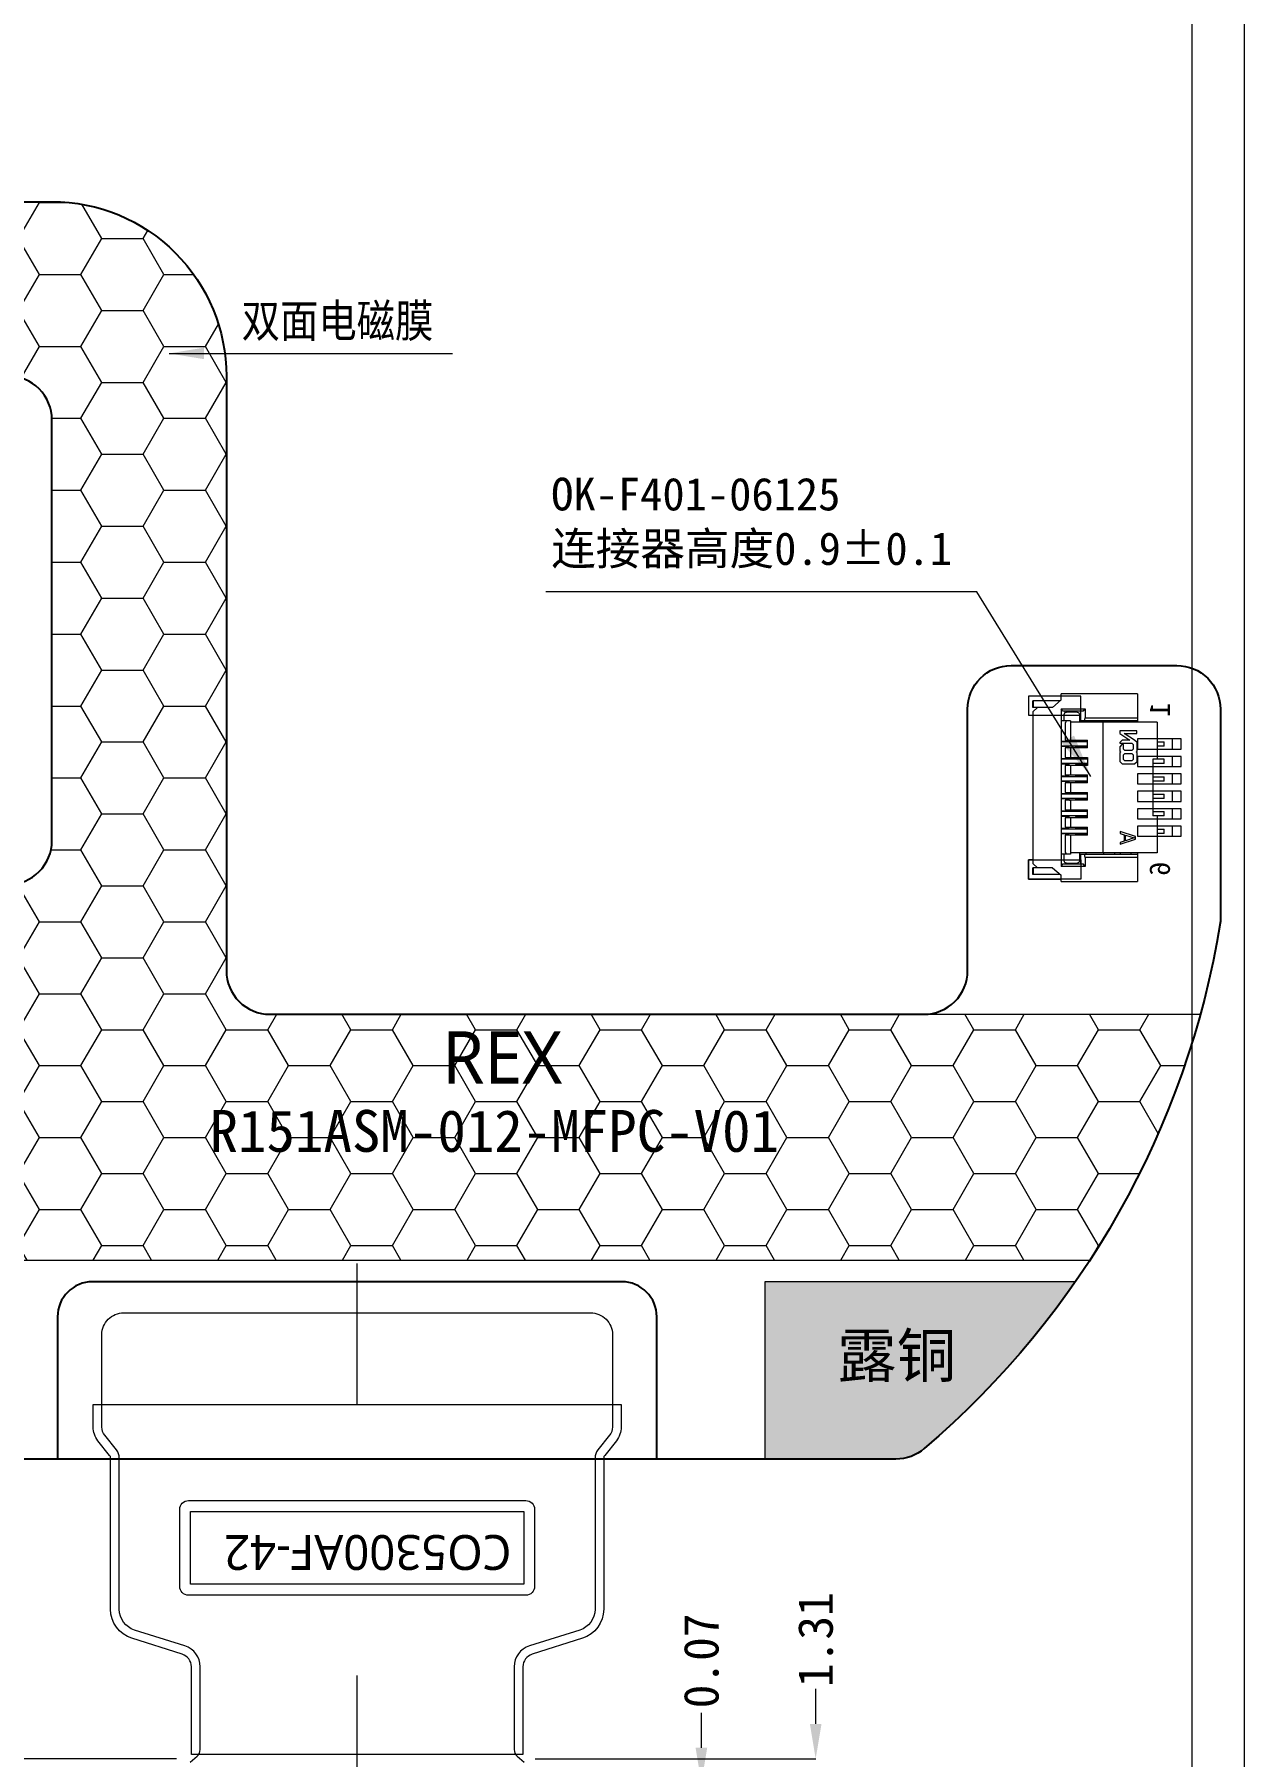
# Model space of a CAD drawing. Header units: millimetres. Extents: x -19 to 3409, y 490 to 920.
# Drawn here: x 2446.72 to 2474.47, y 788.34 to 827.84 of the extents above; entities that cross this region are included whole.
import ezdxf
from ezdxf.lldxf.tags import DXFTag

# ---------------------------------------------------------------- set-up
doc = ezdxf.new("R2010")
doc.units = ezdxf.units.MM
doc.layers.get('0').update_dxf_attribs({"lineweight": 5})
doc.layers.get('Defpoints').update_dxf_attribs({"lineweight": 5})
for name, color, linetype, lineweight in [('COF', 4, 'Continuous', 5), ('COF-IC', 2, 'Continuous', 5), ('DIM', 3, 'Continuous', 5), ('EMI', 5, 'Continuous', 5), ('Encap', 210, 'Continuous', 5), ('FPC', 50, 'Continuous', 5), ('Main-FPC', 2, 'Continuous', 5), ('MFPC', 50, 'Continuous', 5)]:
    doc.layers.add(name, color=color, linetype=linetype, lineweight=lineweight)
doc.styles.add('MtXpl_', font='')
doc.styles.add('TITLE', font='isocp.shx', dxfattribs={"bigfont": 'gbcbig.shx'})
doc.styles.add('宋体', font='')
doc.styles.add('汉字', font='')
doc.styles.get('MtXpl_').set_extended_font_data('Microsoft YaHei')
doc.styles.get('宋体').set_extended_font_data('SimSun')
doc.styles.get('汉字').set_extended_font_data('SimSun')
tags = doc.linetypes.add('CENTER', pattern=[0.6, 0.375, -0.075, 0.075, -0.075]).pattern_tags.tags
tags[10:11] = [DXFTag(74, 4), DXFTag(75, 0), DXFTag(340, '0'), DXFTag(46, 1.0), DXFTag(50, 0.0), DXFTag(44, 0.0), DXFTag(45, 0.0)]
tags[8:9] = [DXFTag(74, 4), DXFTag(75, 0), DXFTag(340, '0'), DXFTag(46, 1.0), DXFTag(50, 0.0), DXFTag(44, 0.0), DXFTag(45, 0.0)]
tags[6:7] = [DXFTag(74, 4), DXFTag(75, 0), DXFTag(340, '0'), DXFTag(46, 1.0), DXFTag(50, 0.0), DXFTag(44, 0.0), DXFTag(45, 0.0)]
tags[4:5] = [DXFTag(74, 4), DXFTag(75, 0), DXFTag(340, '0'), DXFTag(46, 1.0), DXFTag(50, 0.0), DXFTag(44, 0.0), DXFTag(45, 0.0)]
doc.dimstyles.new('DIM', dxfattribs={"dimtxt": 0.8, "dimasz": 0.8, "dimexe": 0, "dimexo": 0.5, "dimgap": 0.11, "dimtad": 0, "dimzin": 1, "dimdsep": 46, "dimtxsty": '汉字', "dimcen": 0, "dimclrd": 256, "dimclre": 256, "dimclrt": 256, "dimadec": 0, "dimazin": 0, "dimtm": 1e-09, "dimtfac": 1, "dimtofl": 0, "dimtmove": 0, "dimatfit": 3, "dimfxl": 0, "dimlwd": 5, "dimlwe": 5, "dimarcsym": 0})
doc.dimstyles.new('ISO-25$7', dxfattribs={"dimscale": 0.5, "dimtxt": 2.5, "dimasz": 2, "dimexe": 0.65, "dimexo": 0, "dimtad": 0, "dimdsep": 46, "dimtxsty": 'TITLE', "dimcen": 1.6, "dimclrd": 7, "dimclre": 73, "dimclrt": 7, "dimazin": 0, "dimtfac": 1, "dimtofl": 0, "dimtmove": 0, "dimatfit": 0, "dimfxl": 0, "dimtolj": 1, "dimlwd": 9, "dimlwe": 9, "dimarcsym": 0})

# ---------------------------------------------------------------- blocks, each defined once
blk = doc.blocks.new('*D2')
at = {"layer": 'Defpoints', "color": 0, "lineweight": 5, "transparency": 16777216}
for p in [(2457.697, 788.292), (2464.634, 788.292), (2454.118, 786.982)]:
    blk.add_point(p, dxfattribs=at)
at = {"layer": 'DIM', "lineweight": 5, "transparency": 16777216}
for p, q in [((2464.634, 789.092), (2464.634, 789.892)), ((2458.197, 788.292), (2464.634, 788.292)), ((2454.618, 786.982), (2464.634, 786.982)), ((2464.634, 786.182), (2464.634, 785.382))]:
    blk.add_line(p, q, dxfattribs=at)
for points in [[(2464.501, 789.092), (2464.768, 789.092), (2464.634, 788.292)], [(2464.501, 786.182), (2464.768, 786.182), (2464.634, 786.982)]]:
    blk.add_solid(points, dxfattribs=at)
at = {"layer": 'DIM', "lineweight": 5, "transparency": 16777216, "insert": (2464.634, 791.023), "char_height": 0.8, "attachment_point": 5, "rotation": 90, "style": '汉字'}
blk.add_mtext('1.31', dxfattribs=at)
blk = doc.blocks.new('*D77')
at = {"layer": 'Defpoints', "color": 0, "lineweight": 5, "transparency": 16777216}
for p in [(2434.965, 829.075), (2434.965, 767.829), (2473.27, 767.829)]:
    blk.add_point(p, dxfattribs=at)
at = {"layer": 'DIM', "lineweight": 5, "transparency": 16777216}
for p, q in [((2434.965, 768.329), (2434.965, 829.075)), ((2435.765, 829.075), (2447.06, 829.075)), ((2472.47, 829.075), (2459.15, 829.075)), ((2473.27, 768.329), (2473.27, 829.075))]:
    blk.add_line(p, q, dxfattribs=at)
for points in [[(2435.765, 829.209), (2435.765, 828.942), (2434.965, 829.075)], [(2472.47, 829.209), (2472.47, 828.942), (2473.27, 829.075)]]:
    blk.add_solid(points, dxfattribs=at)
at = {"layer": 'DIM', "lineweight": 5, "transparency": 16777216, "insert": (2453.105, 829.075), "char_height": 0.8, "attachment_point": 5, "style": '汉字'}
blk.add_mtext('38.31±0.1(AA . Area）', dxfattribs=at)
blk = doc.blocks.new('*D78')
at = {"layer": 'Defpoints', "color": 0, "lineweight": 5, "transparency": 16777216}
for p in [(2433.765, 831.649), (2433.765, 767.829), (2474.47, 767.829)]:
    blk.add_point(p, dxfattribs=at)
at = {"layer": 'DIM', "lineweight": 5, "transparency": 16777216}
for p, q in [((2433.765, 768.329), (2433.765, 831.649)), ((2434.565, 831.649), (2445.96, 831.649)), ((2473.67, 831.649), (2460.764, 831.649)), ((2474.47, 768.329), (2474.47, 831.649))]:
    blk.add_line(p, q, dxfattribs=at)
for points in [[(2434.565, 831.782), (2434.565, 831.516), (2433.765, 831.649)], [(2473.67, 831.782), (2473.67, 831.516), (2474.47, 831.649)]]:
    blk.add_solid(points, dxfattribs=at)
at = {"layer": 'DIM', "lineweight": 5, "transparency": 16777216, "insert": (2453.362, 831.649), "char_height": 0.8, "attachment_point": 5, "style": '汉字'}
blk.add_mtext('40.71±0.15(Panel Outline)', dxfattribs=at)
blk = doc.blocks.new('*D80')
at = {"layer": 'Defpoints', "color": 0, "lineweight": 5, "transparency": 16777216}
for p in [(2457.81, 787.742), (2460.302, 787.672), (2462.013, 787.742)]:
    blk.add_point(p, dxfattribs=at)
at = {"layer": 'DIM', "lineweight": 5, "transparency": 16777216}
for p, q in [((2462.013, 788.542), (2462.013, 789.342)), ((2458.31, 787.742), (2462.013, 787.742)), ((2460.802, 787.672), (2462.013, 787.672)), ((2462.013, 786.872), (2462.013, 786.072))]:
    blk.add_line(p, q, dxfattribs=at)
for points in [[(2461.879, 788.542), (2462.146, 788.542), (2462.013, 787.742)], [(2461.879, 786.872), (2462.146, 786.872), (2462.013, 787.672)]]:
    blk.add_solid(points, dxfattribs=at)
at = {"layer": 'DIM', "lineweight": 5, "transparency": 16777216, "insert": (2462.013, 790.536), "char_height": 0.8, "attachment_point": 5, "rotation": 90, "style": '汉字'}
blk.add_mtext('0.07', dxfattribs=at)
blk = doc.blocks.new('*D92')
at = {"layer": 'Defpoints', "color": 0, "lineweight": 5, "transparency": 16777216}
for p in [(2412.057, 825.656), (2428.428, 825.656), (2450.471, 788.292)]:
    blk.add_point(p, dxfattribs=at)
at = {"layer": 'DIM', "lineweight": 5, "transparency": 16777216}
for p, q in [((2427.928, 825.656), (2412.057, 825.656)), ((2412.057, 824.856), (2412.057, 808.451)), ((2412.057, 789.092), (2412.057, 805.496)), ((2449.971, 788.292), (2412.057, 788.292))]:
    blk.add_line(p, q, dxfattribs=at)
for points in [[(2411.924, 824.856), (2412.191, 824.856), (2412.057, 825.656)], [(2411.924, 789.092), (2412.191, 789.092), (2412.057, 788.292)]]:
    blk.add_solid(points, dxfattribs=at)
at = {"layer": 'DIM', "lineweight": 5, "transparency": 16777216, "insert": (2412.057, 806.974), "char_height": 0.8, "attachment_point": 5, "rotation": 90, "style": '汉字'}
blk.add_mtext('37.36', dxfattribs=at)
blk = doc.blocks.new('A$C45091238')
at = {"color": 4}
for points in [[(0.44, -1.2), (0, -1.2), (0, 0), (0.44, 0)], [(3.76, -1.2), (4.2, -1.2), (4.2, 0), (3.76, 0)], [(1.215, -3.5), (0.985, -3.5), (0.985, -2.5), (1.215, -2.5)], [(1.615, -3.5), (1.385, -3.5), (1.385, -2.5), (1.615, -2.5)], [(2.015, -3.5), (1.785, -3.5), (1.785, -2.5), (2.015, -2.5)], [(2.415, -3.5), (2.185, -3.5), (2.185, -2.5), (2.415, -2.5)], [(2.815, -3.5), (2.585, -3.5), (2.585, -2.5), (2.815, -2.5)], [(3.215, -3.5), (2.985, -3.5), (2.985, -2.5), (3.215, -2.5)]]:
    blk.add_lwpolyline(points, close=True, dxfattribs=at)
blk = doc.blocks.new('A$C0124305E')
at = {"layer": 'FPC', "color": 32}
for p, q in [((-2.1, -0.65), (-2.1, 0.1)), ((-2.1, 0.1), (-1.66, 0.1)), ((-1.99, -0.626), (-1.99, 0)), ((-1.84, 0), (-1.99, 0)), ((-1.84, -0.1), (-1.74, 0)), ((-1.84, -0.45), (-1.84, 0)), ((-1.74, 0), (1.74, 0)), ((-1.66, 0.1), (-1.66, 0)), ((1.66, 0), (1.66, 0.1)), ((1.66, 0.1), (2.1, 0.1)), ((1.74, 0), (1.84, -0.1)), ((1.99, 0), (1.84, 0)), ((1.84, -0.45), (1.84, 0)), ((1.99, -0.626), (1.99, 0)), ((2.1, 0.1), (2.1, -0.65)), ((-1.84, -0.01), (-1.99, -0.01)), ((1.99, -0.01), (1.84, -0.01)), ((-2.15, -2.4), (-2.15, -0.65)), ((-2.01, -0.65), (-2.15, -0.65)), ((-2.01, -0.65), (-1.84, -0.45)), ((-1.81, -0.65), (-1.81, -1.2)), ((-1.76, -0.68), (-1.81, -0.65)), ((-1.81, -0.65), (1.81, -0.65)), ((-1.76, -0.68), (-1.76, -1.162)), ((-1.722, -0.74), (-1.76, -0.74)), ((-1.73, -1.017), (-1.73, -0.767)), ((-1.53, -0.717), (-1.68, -0.717)), ((-1.53, -0.861), (-1.53, -0.65)), ((-1.5, -0.759), (-1.53, -0.759)), ((-1.5, -0.753), (-1.487, -0.74)), ((-1.5, -0.759), (-1.5, -0.753)), ((-1.487, -0.74), (-1.09, -0.74)), ((-1.09, -0.74), (-1.09, -0.82)), ((-1.06, -0.82), (-1.06, -0.65)), ((-1.05, -1.25), (-1.05, -0.65)), ((-0.95, -1.25), (-0.95, -0.65)), ((-0.94, -0.82), (-0.94, -0.65)), ((-0.91, -0.82), (-0.91, -0.74)), ((-0.91, -0.74), (-0.69, -0.74)), ((-0.69, -0.74), (-0.69, -0.82)), ((-0.66, -0.82), (-0.66, -0.65)), ((-0.65, -1.25), (-0.65, -0.65)), ((-0.55, -1.25), (-0.55, -0.65)), ((-0.54, -0.82), (-0.54, -0.65)), ((-0.51, -0.82), (-0.51, -0.74)), ((-0.51, -0.74), (-0.29, -0.74)), ((-0.29, -0.74), (-0.29, -0.82)), ((-0.26, -0.82), (-0.26, -0.65)), ((-0.25, -1.25), (-0.25, -0.65)), ((-0.15, -1.25), (-0.15, -0.65)), ((-0.14, -0.82), (-0.14, -0.65)), ((-0.11, -0.82), (-0.11, -0.74)), ((-0.11, -0.74), (0.11, -0.74)), ((0.11, -0.74), (0.11, -0.82)), ((0.14, -0.82), (0.14, -0.65)), ((0.15, -1.25), (0.15, -0.65)), ((0.25, -1.25), (0.25, -0.65)), ((0.26, -0.82), (0.26, -0.65)), ((0.29, -0.82), (0.29, -0.74)), ((0.29, -0.74), (0.51, -0.74)), ((0.51, -0.74), (0.51, -0.82)), ((0.54, -0.82), (0.54, -0.65)), ((0.55, -1.25), (0.55, -0.65)), ((0.65, -1.25), (0.65, -0.65)), ((0.66, -0.82), (0.66, -0.65)), ((0.69, -0.82), (0.69, -0.74)), ((0.69, -0.74), (0.91, -0.74)), ((0.91, -0.74), (0.91, -0.82)), ((0.94, -0.82), (0.94, -0.65)), ((0.95, -1.25), (0.95, -0.65)), ((1.05, -1.25), (1.05, -0.65)), ((1.06, -0.82), (1.06, -0.65)), ((1.09, -0.74), (1.487, -0.74)), ((1.09, -0.82), (1.09, -0.74)), ((1.487, -0.74), (1.5, -0.753)), ((1.5, -0.753), (1.5, -0.759)), ((1.53, -0.759), (1.5, -0.759)), ((1.53, -0.861), (1.53, -0.65)), ((1.68, -0.717), (1.53, -0.717)), ((1.722, -0.74), (1.76, -0.74)), ((1.73, -0.767), (1.73, -1.017)), ((1.76, -0.68), (1.81, -0.65)), ((1.76, -1.162), (1.76, -0.68)), ((1.81, -1.2), (1.81, -0.65)), ((1.84, -0.45), (2.01, -0.65)), ((2.15, -0.65), (2.01, -0.65)), ((2.15, -0.65), (2.15, -2.4)), ((-1.76, -1.162), (-1.81, -1.2)), ((-1.76, -1.087), (-1.53, -1.087)), ((-1.68, -1.067), (-1.5, -1.067)), ((-1.53, -1.182), (-1.6, -1.2)), ((-1.53, -0.861), (-1.09, -0.861)), ((-1.53, -2.4), (-1.53, -1.067)), ((-1.5, -2.85), (-1.5, -0.869)), ((-1.05, -0.82), (-1.09, -0.82)), ((-1.09, -0.835), (-1.09, -1.25)), ((-1.05, -0.967), (-1.09, -1.007)), ((-1.06, -1.25), (-1.06, -0.977)), ((-0.91, -0.82), (-0.95, -0.82)), ((-0.95, -0.967), (-0.91, -1.007)), ((-0.94, -1.25), (-0.94, -0.977)), ((-0.91, -1.25), (-0.91, -0.835)), ((-0.91, -0.861), (-0.69, -0.861)), ((-0.65, -0.82), (-0.69, -0.82)), ((-0.69, -0.835), (-0.69, -1.25)), ((-0.65, -0.967), (-0.69, -1.007)), ((-0.66, -1.25), (-0.66, -0.977)), ((-0.55, -0.82), (-0.51, -0.82)), ((-0.55, -0.967), (-0.51, -1.007)), ((-0.54, -1.25), (-0.54, -0.977)), ((-0.51, -1.25), (-0.51, -0.835)), ((-0.51, -0.861), (-0.29, -0.861)), ((-0.25, -0.82), (-0.29, -0.82)), ((-0.29, -0.835), (-0.29, -1.25)), ((-0.25, -0.967), (-0.29, -1.007)), ((-0.26, -1.25), (-0.26, -0.977)), ((-0.15, -0.82), (-0.11, -0.82)), ((-0.15, -0.967), (-0.11, -1.007)), ((-0.14, -1.25), (-0.14, -0.977)), ((-0.11, -1.25), (-0.11, -0.835)), ((-0.11, -0.861), (0.11, -0.861)), ((0.15, -0.82), (0.11, -0.82)), ((0.11, -0.835), (0.11, -1.25)), ((0.15, -0.967), (0.11, -1.007)), ((0.14, -1.25), (0.14, -0.977)), ((0.25, -0.82), (0.29, -0.82)), ((0.25, -0.967), (0.29, -1.007)), ((0.26, -1.25), (0.26, -0.977)), ((0.29, -1.25), (0.29, -0.835)), ((0.29, -0.861), (0.51, -0.861)), ((0.55, -0.82), (0.51, -0.82)), ((0.51, -0.835), (0.51, -1.25)), ((0.55, -0.967), (0.51, -1.007)), ((0.54, -1.25), (0.54, -0.977)), ((0.65, -0.82), (0.69, -0.82)), ((0.65, -0.967), (0.69, -1.007)), ((0.66, -1.25), (0.66, -0.977)), ((0.69, -1.25), (0.69, -0.835)), ((0.69, -0.861), (0.91, -0.861)), ((0.95, -0.82), (0.91, -0.82)), ((0.91, -0.835), (0.91, -1.25)), ((0.95, -0.967), (0.91, -1.007)), ((0.94, -1.25), (0.94, -0.977)), ((1.09, -0.82), (1.05, -0.82)), ((1.05, -0.967), (1.09, -1.007)), ((1.06, -1.25), (1.06, -0.977)), ((1.09, -1.25), (1.09, -0.835)), ((1.09, -0.861), (1.53, -0.861)), ((1.5, -2.85), (1.5, -0.869)), ((1.5, -1.067), (1.68, -1.067)), ((1.53, -1.067), (1.53, -2.4)), ((1.53, -1.087), (1.76, -1.087)), ((1.6, -1.2), (1.53, -1.182)), ((1.81, -1.2), (1.76, -1.162)), ((-1.81, -1.2), (-1.6, -1.2)), ((-1.6, -1.2), (-1.6, -2.4)), ((-1.5, -1.22), (-1.53, -1.22)), ((-1.06, -1.22), (-1.09, -1.22)), ((-0.91, -1.25), (-1.09, -1.25)), ((-0.91, -1.22), (-0.94, -1.22)), ((-0.66, -1.22), (-0.69, -1.22)), ((-0.69, -1.25), (-0.51, -1.25)), ((-0.51, -1.22), (-0.54, -1.22)), ((-0.26, -1.22), (-0.29, -1.22)), ((-0.11, -1.25), (-0.29, -1.25)), ((-0.11, -1.22), (-0.14, -1.22)), ((0.14, -1.22), (0.11, -1.22)), ((0.29, -1.25), (0.11, -1.25)), ((0.29, -1.22), (0.26, -1.22)), ((0.54, -1.22), (0.51, -1.22)), ((0.69, -1.25), (0.51, -1.25)), ((0.69, -1.22), (0.66, -1.22)), ((0.94, -1.22), (0.91, -1.22)), ((1.09, -1.25), (0.91, -1.25)), ((1.09, -1.22), (1.06, -1.22)), ((1.53, -1.22), (1.5, -1.22)), ((1.6, -1.2), (1.81, -1.2)), ((1.6, -2.4), (1.6, -1.2)), ((-1.5, -1.62), (-1.53, -1.62)), ((-1.53, -1.87), (-1.5, -1.87)), ((1.5, -1.609), (-1.5, -1.609)), ((1.5, -1.62), (1.53, -1.62)), ((1.5, -1.87), (1.53, -1.87)), ((-1.53, -2), (-1.5, -2)), ((-1.5, -2.25), (-1.53, -2.25)), ((-1.3, -2.382), (-1.3, -1.99)), ((-1.3, -1.99), (-1.238, -1.99)), ((-1.238, -1.99), (-1.087, -2.225)), ((-1.238, -2.091), (-1.238, -2.382)), ((-1.087, -2.331), (-1.238, -2.091)), ((-1.087, -2.046), (-1.037, -1.99)), ((-1.087, -2.225), (-1.087, -2.046)), ((-1.037, -2.387), (-1.087, -2.331)), ((-1.037, -1.99), (-1.02, -1.99)), ((-1.02, -1.99), (-1.02, -2.264)), ((-1.02, -2.264), (-0.992, -2.298)), ((-0.992, -2.035), (-0.936, -1.99)), ((-0.992, -2.08), (-0.992, -2.035)), ((-0.88, -2.08), (-0.992, -2.08)), ((-0.992, -2.298), (-0.88, -2.298)), ((-0.936, -1.99), (-0.835, -1.99)), ((-0.852, -2.108), (-0.88, -2.08)), ((-0.88, -2.298), (-0.852, -2.264)), ((-0.852, -2.264), (-0.852, -2.108)), ((-0.835, -1.99), (-0.819, -2.013)), ((-0.819, -2.365), (-0.835, -2.387)), ((-0.819, -2.013), (-0.796, -1.99)), ((-0.796, -2.387), (-0.819, -2.365)), ((-0.796, -1.99), (-0.601, -1.99)), ((-0.752, -2.08), (-0.78, -2.108)), ((-0.78, -2.108), (-0.78, -2.264)), ((-0.78, -2.264), (-0.752, -2.298)), ((-0.645, -2.08), (-0.752, -2.08)), ((-0.752, -2.298), (-0.645, -2.298)), ((-0.612, -2.108), (-0.645, -2.08)), ((-0.645, -2.298), (-0.612, -2.264)), ((-0.612, -2.264), (-0.612, -2.108)), ((-0.601, -1.99), (-0.545, -2.046)), ((-0.545, -2.331), (-0.601, -2.387)), ((-0.545, -2.046), (-0.545, -2.331)), ((1.008, -2), (1.052, -2)), ((1.125, -2.35), (1.008, -2)), ((1.052, -2), (1.081, -2.089)), ((1.081, -2.089), (1.227, -2.089)), ((1.22, -2.119), (1.089, -2.119)), ((1.089, -2.119), (1.154, -2.32)), ((1.183, -2.35), (1.125, -2.35)), ((1.154, -2.32), (1.22, -2.119)), ((1.3, -2), (1.183, -2.35)), ((1.227, -2.089), (1.256, -2)), ((1.256, -2), (1.3, -2)), ((1.5, -2), (1.53, -2)), ((1.53, -2.25), (1.5, -2.25)), ((-2.15, -2.4), (-1.5, -2.4)), ((-1.238, -2.382), (-1.3, -2.382)), ((-0.835, -2.387), (-1.037, -2.387)), ((-0.601, -2.387), (-0.796, -2.387)), ((-0.65, -2.75), (0.65, -2.75)), ((-0.65, -3.009), (-0.65, -2.75)), ((-0.55, -3.009), (-0.55, -2.75)), ((-0.485, -2.75), (-0.485, -3.2)), ((-0.315, -3.2), (-0.315, -2.75)), ((-0.25, -2.75), (-0.25, -3.009)), ((-0.15, -3.009), (-0.15, -2.75)), ((-0.085, -2.75), (-0.085, -3.2)), ((0.085, -3.2), (0.085, -2.75)), ((0.15, -2.75), (0.15, -3.009)), ((0.25, -3.009), (0.25, -2.75)), ((0.315, -2.75), (0.315, -3.2)), ((0.485, -3.2), (0.485, -2.75)), ((0.55, -2.75), (0.55, -3.009)), ((0.65, -3.009), (0.65, -2.75)), ((1.5, -2.4), (2.15, -2.4)), ((-1.5, -2.85), (-0.65, -2.85)), ((-1.115, -3.2), (-1.115, -2.85)), ((-1.05, -2.85), (-1.05, -3.009)), ((-0.95, -3.009), (-1.05, -3.009)), ((-0.95, -3.009), (-0.95, -2.85)), ((-0.885, -2.85), (-0.885, -3.2)), ((-0.715, -3.2), (-0.715, -2.85)), ((-0.55, -3.009), (-0.65, -3.009)), ((-0.15, -3.009), (-0.25, -3.009)), ((0.25, -3.009), (0.15, -3.009)), ((0.65, -3.009), (0.55, -3.009)), ((0.65, -2.85), (1.5, -2.85)), ((0.715, -2.85), (0.715, -3.2)), ((0.885, -3.2), (0.885, -2.85)), ((0.95, -2.85), (0.95, -3.009)), ((1.05, -3.009), (0.95, -3.009)), ((1.05, -3.009), (1.05, -2.85)), ((1.115, -2.85), (1.115, -3.2)), ((-0.885, -3.2), (-1.115, -3.2)), ((-0.485, -3.2), (-0.715, -3.2)), ((-0.085, -3.2), (-0.315, -3.2)), ((0.315, -3.2), (0.085, -3.2)), ((0.715, -3.2), (0.485, -3.2)), ((1.115, -3.2), (0.885, -3.2))]:
    blk.add_line(p, q, dxfattribs=at)
for centre, start, end in [((-1.68, -0.767), 90, 180), ((1.68, -0.767), 0, 90), ((-1.68, -1.017), 180, 270), ((1.68, -1.017), 270, 0)]:
    blk.add_arc(centre, 0.05, start, end, dxfattribs=at)
for points, knots in [([(-1.067, -0.82), (-1.069, -0.821), (-1.072, -0.824), (-1.077, -0.828), (-1.083, -0.832), (-1.088, -0.834), (-1.09, -0.835)], [0, 0, 0, 0, 0.218515, 0.461257, 0.723221, 1, 1, 1, 1]), ([(-0.91, -0.835), (-0.912, -0.834), (-0.917, -0.832), (-0.923, -0.828), (-0.928, -0.824), (-0.931, -0.821), (-0.933, -0.82)], [0, 0, 0, 0, 0.276781, 0.538746, 0.781486, 1, 1, 1, 1]), ([(-0.667, -0.82), (-0.669, -0.821), (-0.672, -0.824), (-0.677, -0.828), (-0.683, -0.832), (-0.688, -0.834), (-0.69, -0.835)], [0, 0, 0, 0, 0.218515, 0.461257, 0.723221, 1, 1, 1, 1]), ([(-0.533, -0.82), (-0.531, -0.821), (-0.528, -0.824), (-0.523, -0.828), (-0.517, -0.832), (-0.512, -0.834), (-0.51, -0.835)], [0, 0, 0, 0, 0.218518, 0.461242, 0.723201, 1, 1, 1, 1]), ([(-0.267, -0.82), (-0.269, -0.821), (-0.272, -0.824), (-0.277, -0.828), (-0.283, -0.832), (-0.288, -0.834), (-0.29, -0.835)], [0, 0, 0, 0, 0.218515, 0.461257, 0.723221, 1, 1, 1, 1]), ([(-0.133, -0.82), (-0.131, -0.821), (-0.128, -0.824), (-0.123, -0.828), (-0.117, -0.832), (-0.112, -0.834), (-0.11, -0.835)], [0, 0, 0, 0, 0.218518, 0.461242, 0.723201, 1, 1, 1, 1]), ([(0.133, -0.82), (0.131, -0.821), (0.128, -0.824), (0.123, -0.828), (0.117, -0.832), (0.112, -0.834), (0.11, -0.835)], [0, 0, 0, 0, 0.218515, 0.461257, 0.723221, 1, 1, 1, 1]), ([(0.267, -0.82), (0.269, -0.821), (0.272, -0.824), (0.277, -0.828), (0.283, -0.832), (0.288, -0.834), (0.29, -0.835)], [0, 0, 0, 0, 0.218518, 0.461242, 0.723201, 1, 1, 1, 1]), ([(0.533, -0.82), (0.531, -0.821), (0.528, -0.824), (0.523, -0.828), (0.517, -0.832), (0.512, -0.834), (0.51, -0.835)], [0, 0, 0, 0, 0.218515, 0.461257, 0.723221, 1, 1, 1, 1]), ([(0.667, -0.82), (0.669, -0.821), (0.672, -0.824), (0.677, -0.828), (0.683, -0.832), (0.688, -0.834), (0.69, -0.835)], [0, 0, 0, 0, 0.218518, 0.461242, 0.723201, 1, 1, 1, 1]), ([(0.933, -0.82), (0.931, -0.821), (0.928, -0.824), (0.923, -0.828), (0.917, -0.832), (0.912, -0.834), (0.91, -0.835)], [0, 0, 0, 0, 0.218515, 0.461257, 0.723221, 1, 1, 1, 1]), ([(1.09, -0.835), (1.088, -0.834), (1.083, -0.832), (1.077, -0.828), (1.072, -0.824), (1.069, -0.821), (1.067, -0.82)], [0, 0, 0, 0, 0.276781, 0.538746, 0.781486, 1, 1, 1, 1])]:
    blk.add_open_spline(points, degree=3, knots=knots, dxfattribs=at)
at = {"layer": 'FPC', "color": 0}
blk.add_blockref('A$C45091238', (-2.1, 0.1), dxfattribs=at)
at = {"layer": 'FPC', "color": 4, "style": '宋体'}
for s, p in [('1', (-1.951, -3.141)), ('6', (1.7, -3.141))]:
    blk.add_text(s, height=0.473, rotation=359.9972, dxfattribs=at).set_placement(p)

msp = doc.modelspace()

# ---------------------------------------------------------------- hatches: boundary and pattern name
at = {"layer": 'EMI', "lineweight": 5}
h = msp.add_hatch(dxfattribs=at)
h.set_pattern_fill('HONEY', color=256, scale=0.3)
h.set_pattern_definition([(0, (63.6736, 294.4064), (1.42875, 0.8248892), [0.9525, -1.905]), (120, (63.6736, 294.4064), (-1.42875, 0.8248892), [0.9525, -1.905]), (60, (63.6736, 294.4064), (3e-09, 1.6497784), [-1.905, 0.9525])])
h.paths.add_polyline_path([(2439.2868, 820.0056), (2439.2868, 824.0056), (2431.5035, 824.0056), (2431.5035, 820.0056)])
edge = h.paths.add_edge_path()
edge.add_line((2443.2868, 824.0056), (2443.2868, 820.0056))
edge.add_line((2443.2868, 820.0056), (2446.1178, 820.0056))
edge.add_arc((2446.1178, 819.0056), 1, 0, 90, ccw=False)
edge.add_line((2447.1178, 819.0056), (2447.1178, 809.3469))
edge.add_arc((2446.1178, 809.3469), 1, 270, 360, ccw=False)
edge.add_line((2446.1178, 808.3469), (2444.6178, 808.3469))
edge.add_arc((2444.6178, 809.3469), 1, 225.573, 270, ccw=False)
edge.add_line((2443.9178, 808.6327), (2443.9178, 800.2312))
edge.add_arc((2444.4178, 800.2312), 0.5, 180, 270)
edge.add_line((2444.4178, 799.7312), (2470.9261, 799.7312))
edge.add_arc((2454.118, 810.6668), 20.0524, 326.95139, 344.67455)
edge.add_line((2473.4573, 805.3669), (2467.1178, 805.3669))
edge.add_line((2467.1178, 805.3669), (2452.1178, 805.3669))
edge.add_arc((2452.1178, 806.3669), 1, 180, 270, ccw=False)
edge.add_line((2451.1178, 806.3669), (2451.1178, 820.0056))
edge.add_arc((2447.1178, 820.0056), 4, 0, 90)
edge.add_line((2447.1178, 824.0056), (2443.2868, 824.0056))
at = {"layer": 'Main-FPC', "lineweight": 5}
h = msp.add_hatch(color=256, dxfattribs=at)
h.dxf.hatch_style = 1
h.paths.add_polyline_path([(2470.59, 799.2312), (2463.4689, 799.2312), (2463.4689, 795.1653), (2466.4752, 795.1653, 0.1782864), (2467.1238, 795.4041, 0.064643)])
h.paths.add_polyline_path([(2464.7863, 796.6197), (2468.1467, 796.6197), (2468.1467, 798.5498), (2464.7863, 798.5498)], flags=24)

# ---------------------------------------------------------------- linework, layer by layer
at = {"layer": 'COF', "color": 1, "ltscale": 0.1}
msp.add_line((2454.1178, 796.4202), (2454.1178, 799.6485), dxfattribs=at)
at = {"layer": 'COF', "linetype": 'Continuous'}
msp.add_lwpolyline([(2450.2912, 788.2114), (2450.4489, 788.3522, 0.2137837), (2450.5158, 788.5014), (2450.5158, 790.4034, 0.3272099), (2450.1664, 790.8801), (2449.0122, 791.2446, -0.3272099), (2448.6628, 791.7214), (2448.6628, 795.1883, 0.1703036), (2448.5971, 795.3757), (2448.3286, 795.7113, -0.1703036), (2448.2628, 795.8988), (2448.2628, 798.0202, -0.4142136), (2448.7628, 798.5202), (2459.4728, 798.5202, -0.4142136), (2459.9728, 798.0202), (2459.9728, 795.8988, -0.1703036), (2459.9071, 795.7113), (2459.6386, 795.3757, 0.1703036), (2459.5728, 795.1883), (2459.5728, 791.7214, -0.3272099), (2459.2234, 791.2446), (2458.0692, 790.8801, 0.3272099), (2457.7198, 790.4034), (2457.7198, 788.5014, 0.2137837), (2457.7867, 788.3522), (2457.9444, 788.2114, -0.2137837)], format="xyb", dxfattribs=at)
at = {"layer": 'COF', "color": 6}
msp.add_lwpolyline([(2450.3158, 788.3918), (2450.3158, 790.4034, 0.3272099), (2450.1062, 790.6894), (2448.952, 791.0539, -0.3272099), (2448.4628, 791.7214), (2448.4628, 795.1883, 0.1703036), (2448.4409, 795.2508), (2448.1724, 795.5864, -0.1703036), (2448.0628, 795.8988), (2448.0628, 796.4202), (2460.1728, 796.4202), (2460.1728, 795.8988, -0.1703036), (2460.0632, 795.5864), (2459.7947, 795.2508, 0.1703036), (2459.7728, 795.1883), (2459.7728, 791.7214, -0.3272099), (2459.2836, 791.0539), (2458.1295, 790.6894, 0.3272099), (2457.9198, 790.4034), (2457.9198, 788.3918)], format="xyb", close=True, dxfattribs=at)
at = {"layer": 'COF-IC'}
msp.add_lwpolyline([(2450.2478, 794.2131), (2457.9878, 794.2131, -0.4142136), (2458.1878, 794.0131), (2458.1878, 792.2431, -0.4142136), (2457.9878, 792.0431), (2450.2478, 792.0431, -0.4142136), (2450.0478, 792.2431), (2450.0478, 794.0131, -0.4142136)], format="xyb", close=True, dxfattribs=at)
msp.add_lwpolyline([(2457.9378, 793.9631), (2457.9378, 792.2931), (2450.2978, 792.2931), (2450.2978, 793.9631)], close=True, dxfattribs=at)
at = {"layer": 'EMI', "lineweight": 5}
msp.add_line((2444.4178, 799.7312), (2470.9261, 799.7312), dxfattribs=at)
msp.add_lwpolyline([(2467.1178, 805.3669), (2473.4573, 805.3669)], dxfattribs=at)
at = {"layer": 'Encap', "linetype": 'CENTER', "lineweight": 5}
msp.add_line((2454.1178, 745.4605), (2454.1178, 790.1979), dxfattribs=at)
at = {"layer": 'Main-FPC', "lineweight": 5}
msp.add_lwpolyline([(2470.59, 799.2312), (2463.4689, 799.2312), (2463.4689, 795.1653)], dxfattribs=at)
at = {"layer": 'MFPC', "linetype": 'Continuous', "lineweight": 25}
for points in [[(2431.5035, 824.0056), (2447.1178, 824.0056, -0.4142136), (2451.1178, 820.0056), (2451.1178, 806.3669, 0.4142136), (2452.1178, 805.3669), (2467.1178, 805.3669, 0.4142136), (2468.1178, 806.3669), (2468.1178, 812.3669, -0.4142136), (2469.1178, 813.3669), (2472.9178, 813.3669, -0.4142136), (2473.9178, 812.3669), (2473.9178, 807.5343, -0.0402476), (2473.9114, 807.4542, -0.1778819), (2467.1238, 795.4041, -0.1782864), (2466.4752, 795.1653), (2442.1346, 795.1653, -0.1834563)], [(2446.1178, 808.3469, 0.4142136), (2447.1178, 809.3469), (2447.1178, 819.0056, 0.4142136), (2446.1178, 820.0056)], [(2460.9903, 795.1653), (2460.9903, 798.4312, 0.4142136), (2460.1903, 799.2312), (2448.0453, 799.2312, 0.4142136), (2447.2453, 798.4312), (2447.2453, 795.1653)]]:
    msp.add_lwpolyline(points, format="xyb", dxfattribs=at)

# ---------------------------------------------------------------- block references
at = {"xscale": -1, "rotation": 90}
msp.add_blockref('A$C0124305E', (2469.6178, 810.5669), dxfattribs=at)

# ---------------------------------------------------------------- texts
at = {"layer": 'COF-IC', "lineweight": 5, "insert": (2457.6562, 792.6221), "char_height": 0.8, "width": 1.448706, "attachment_point": 1, "rotation": 180, "style": '汉字'}
msp.add_mtext('{\\fMicrosoft YaHei|b0|i0|c134|p34;\\C6;CO5300AF-42}', dxfattribs=at)
at = {"layer": 'DIM', "insert": (2451.4682, 820.8117), "char_height": 0.758646, "width": 7.265778, "attachment_point": 7, "style": '宋体'}
msp.add_mtext('{\\fNSimSun|b0|i0|c134|p49;\\W0.85;双面电磁膜}', dxfattribs=at)
at = {"layer": 'DIM', "lineweight": 5, "insert": (2458.5674, 817.6747), "char_height": 0.75, "width": 23.664937, "attachment_point": 1, "style": '宋体'}
msp.add_mtext('{\\fNSimSun|b0|i0|c134|p49;\\C3;OK-F401-06125\\P连接器高度0.9%%P0.1}', dxfattribs=at)
at = {"layer": 'Main-FPC', "lineweight": 5, "insert": (2465.1257, 796.9311), "char_height": 1, "width": 5.670274, "attachment_point": 7, "style": '宋体'}
msp.add_mtext('露铜', dxfattribs=at)
at = {"layer": 'MFPC', "color": 255, "lineweight": 5}
for s, height, style, p in [('REX', 1.2, 'MtXpl_', (2456.0639, 803.7782)), ('R151ASM-012-MFPC-V01', 0.96, '汉字', (2450.7326, 802.2124))]:
    msp.add_text(s, height=height, dxfattribs=dict(at, style=style)).set_placement(p)

# ---------------------------------------------------------------- dimensions: what is measured, and where the dimension line sits
at = {"layer": 'DIM', "lineweight": 5}
for base, p1, p2, text, override, picture, middle in [((2433.7652, 831.6489), (2474.4704, 767.8292), (2433.7652, 767.8292), '<>(Panel Outline)', {"dimtol": 1, "dimtp": 0.15, "dimtm": 0.15}, '*D78', (2453.3619, 831.6489)), ((2434.9652, 829.0753), (2473.2704, 767.8292), (2434.9652, 767.8292), '<>(AA . Area）', {"dimtol": 1, "dimtp": 0.1, "dimtm": 0.1, "dimfxl": 0.8, "dimarcsym": 1}, '*D77', (2453.1052, 829.0753))]:
    dim = msp.add_linear_dim(base=base, p1=p1, p2=p2, angle=180, text=text, dimstyle='DIM', override=override, dxfattribs=at)
    dim.commit()
    dim.dimension.update_dxf_attribs({"geometry": picture, "text_midpoint": middle, "dimtype": 160})
at = {"layer": 'DIM', "color": 255, "lineweight": 5}
dim = msp.add_linear_dim(base=(2412.0574, 825.6556), p1=(2450.4705, 788.2918), p2=(2428.4275, 825.6556), angle=90, dimstyle='DIM', override={"dimfxl": 0.8, "dimarcsym": 1}, dxfattribs=at)
dim.commit()
dim.dimension.update_dxf_attribs({"geometry": '*D92', "text_midpoint": (2412.0574, 806.9737)})
at = {"layer": 'DIM', "lineweight": 5}
dim = msp.add_linear_dim(base=(2464.6342, 788.2918), p1=(2454.1178, 786.9818), p2=(2457.697, 788.2918), angle=270, dimstyle='DIM', override={"dimfxl": 0.8, "dimarcsym": 1}, dxfattribs=at)
dim.commit()
dim.dimension.update_dxf_attribs({"geometry": '*D2', "text_midpoint": (2464.6342, 791.023)})
dim = msp.add_linear_dim(base=(2462.0127, 787.7418), p1=(2460.302, 787.6718), p2=(2457.8099, 787.7418), angle=270, dimstyle='DIM', override={"dimfxl": 0.8, "dimarcsym": 1}, dxfattribs=at)
dim.commit()
dim.dimension.update_dxf_attribs({"geometry": '*D80', "text_midpoint": (2462.0127, 790.5356), "dimtype": 160})

# ---------------------------------------------------------------- leaders
msp.add_leader([(2470.9453, 810.8245), (2468.3276, 815.0575), (2458.4476, 815.0575)], dimstyle='ISO-25$7', override={"dimclrd": 3})
msp.add_leader([(2449.8024, 820.5259), (2456.3009, 820.5259)], dimstyle='DIM', override={"dimfxl": 0.8, "dimarcsym": 1}, dxfattribs=at)

doc.saveas('drawing.dxf')
